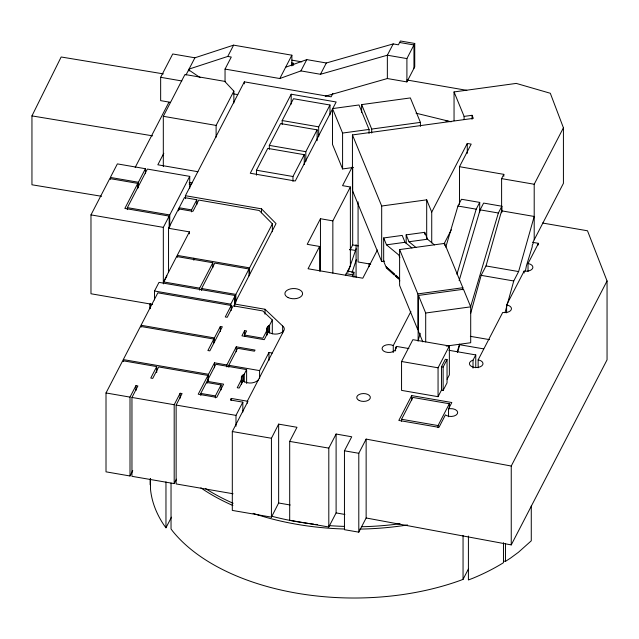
<?xml version="1.0" encoding="UTF-8"?>
<svg xmlns="http://www.w3.org/2000/svg" width="639" height="639" viewBox="0 0 639 639"><rect width="100%" height="100%" fill="white"/><g stroke="black" fill="none" stroke-linecap="round" stroke-linejoin="round"><path stroke-width="0.96" d="M137.808 188.329L137.808 183.401L109.78 178.561L90.978 214.888L90.978 293.764L152.569 304.396M138.391 187.203L138.391 182.267L145.404 168.72L117.376 163.888L110.363 177.434L110.363 179.407M196.812 204.656L196.812 199.727L184.423 197.595L179.168 207.755L179.168 209.728M207.052 383.272L207.052 381.299L215.854 364.286L246.622 369.598L244.266 374.142C239.833 375.748 242.013 380.748 241.646 384.135M141.051 327.24L141.051 325.267L157.849 292.822L231.214 305.482L225.271 316.96L227.22 317.295L233.163 305.817L262.773 310.929L272.31 319.971L269.594 325.219C265.161 326.833 267.342 331.825 266.974 335.211M470.639 313.437L481.151 275.353L486.023 265.944L501.607 210.838L534.204 216.461L518.612 271.567L513.748 280.976L505.074 312.391M457.556 352.408L459.729 344.74L483.691 348.878M537.95 245.232L538.485 243.339L532.622 242.333M417.994 340.962L420.262 333.302M445.766 247.181L457.947 206.03L461.454 199.256L479.705 202.403L479.705 212.124M456.933 274.251L476.199 209.177L479.705 202.403M459.137 280.665L480.113 209.856L483.619 203.082L501.871 206.229L501.871 212.06M457.276 351.762L459.537 344.109M470.592 306.784L498.364 213.003L501.871 206.229M348.039 272.222L356.099 248.723M351.953 272.893L356.322 259.626M101.609 196.293L31.95 184.783L31.95 115.899L61.152 56.991L163.344 73.876M230.783 306.153L230.783 304.18L235.248 295.522L158.999 282.366L154.518 291.017L154.518 299.891M242.836 412.011L242.836 402.147L230.431 400.006L231.246 398.432L247.956 401.308L232.308 431.533L232.308 510.409L271.431 517.135L271.431 438.258L278.644 424.12L296.983 427.283L289.691 441.397L289.691 520.274L328.805 526.999L336.106 512.909L336.106 434.033L351.722 436.78L344.453 450.814L344.453 529.691L358.798 532.159L366.139 517.981L366.139 439.105L511.248 466.031L607.05 280.968L587.497 230.783L542.559 223.027M271.431 517.135L278.644 502.997L278.644 424.12M170.461 102.328L160.653 100.635L160.653 77.303L172.73 53.972L194.887 57.798L233.61 45.145L291.879 55.202L291.879 65.897M135.172 167.442L168.88 102.336M163.312 166.587L163.312 116.306L184.951 74.499L224.712 81.361L233.858 91.137L233.858 102.967M185.957 75.051L194.887 57.798M137.808 183.401L124.853 208.434L169.175 216.086L169.175 227.915M127.385 209.616L127.385 207.643L147.361 169.063L189.727 176.372L189.727 188.201M163.808 153.28L157.841 164.798L197.93 171.715M189.048 71.033L189.048 69.084L227.764 56.44L233.61 45.145M225.048 81.72L225.048 69.084L231.286 57.047L227.764 56.44M163.328 283.572L163.328 227.372L169.175 216.086M169.758 226.789L169.758 214.952L189.727 176.372M216.11 137.249L216.11 125.42L233.858 91.137M168.544 272.637L168.544 228.275L178.577 208.881L192.922 211.357L198.761 200.071L259.226 210.503L272.374 223.834L272.374 231.725M185.398 198.665L185.398 195.71L244.346 81.848L331.13 96.824L332.895 93.406M191.548 211.86L191.548 209.888L196.812 199.727M132.752 470.679L130.005 475.983L106.01 471.838L106.01 392.961L122.704 360.716L156.723 366.586L156.723 372.505M123.287 361.562L123.287 359.589L140.468 326.393L213.825 339.053L213.825 342.999M163.496 283.884L163.496 281.911L176.644 256.511L212.819 262.757L212.819 267.685M177.227 257.357L177.227 255.384L189.4 231.869L168.544 228.275M163.911 281.791L166.979 275.864M225.048 69.084L279.802 78.533L291.879 55.202M292.686 65.002L293.573 63.285L291.608 62.941M130.005 475.983L130.005 397.107L135.947 385.629L137.904 385.964L131.961 397.442L131.961 476.319L174.191 483.603L176.476 479.186M279.802 78.533L300.921 70.905L306.768 59.611L326.321 62.989L393.193 43.923L398.409 44.818L400.397 40.984L414.735 43.46L414.735 66.783L406.907 81.912L387.354 78.541L325.251 96.241M291.192 94.221L250.28 173.249L295.258 181.013L336.162 101.984L291.192 94.221L291.192 104.085M256.463 175.15L256.463 170.222L267.765 148.392L304.268 154.686L304.268 164.55M269.323 149.326L269.323 145.38L280.625 123.551L317.12 129.853L317.12 140.7M282.182 124.485L282.182 120.539L293.477 98.718L329.98 105.012L329.98 114.876M156.723 366.586L150.78 378.064L152.737 378.408L158.68 366.93L207.955 375.428L207.955 381.347M201.628 290.465L201.628 288.493L214.776 263.092L248.994 268.995L248.994 275.896M300.921 70.905L320.474 74.276L326.321 62.989M174.191 483.603L174.191 404.727L180.134 393.249L182.083 393.584L176.14 405.062L176.14 483.939L233.035 493.755M292.966 181.444L292.966 176.516L304.268 154.686M305.825 161.539L305.825 151.683L317.12 129.853M318.685 136.698L318.685 126.841L329.98 105.012M235.847 302.287L235.847 294.395L248.994 268.995M249.585 274.77L249.585 267.869L272.374 223.834M213.825 339.053L207.891 350.531L209.84 350.875L222.308 326.785L220.359 326.449L214.416 337.927L214.416 341.873M234.433 305.961L234.433 303.988L276.048 223.594L261.511 208.841L185.398 195.71M207.955 375.428L198.234 394.207L216.749 397.402L223.602 384.159L207.052 381.299M200.774 395.389L200.774 393.416L206.469 382.426L221.062 384.95L221.062 389.878M226.869 366.93L226.869 364.957L236.262 346.817L255.033 350.06L254.45 351.186L237.628 348.287L228.826 365.3L228.826 367.265M266.974 330.283L262.869 338.207L244.489 335.044L246.59 330.978L244.633 330.643L241.949 335.834L264.242 339.676L268.244 331.945C272.717 335.028 279.618 334.884 283.588 331.106L247.301 401.196L247.301 403.169M393.193 43.923L387.354 55.21L387.354 78.541M215.375 397.905L215.375 395.932L221.062 384.95M352.249 166.931L342.56 185.645L350.38 186.995L332.847 220.87L320.458 218.73L307.215 244.322L319.596 246.454L319.596 271.104M406.907 81.912L406.907 58.588L414.735 43.46M241.646 379.207L237.229 387.737L239.186 388.073L242.916 380.86C247.389 383.951 254.29 383.807 258.26 380.029M150.389 478.587L150.508 489.242A203.961 117.76 0 0 0 164.087 525.242L165.964 527.79L171.46 517.175M319.596 246.454L308.054 268.763L362.808 278.213L377.417 249.977M235.983 426.237L235.983 415.39L242.836 402.147M259.594 378.496L259.594 370.604L268.979 352.464L272.238 353.032M350.044 250.065L352.688 244.953L352.688 167.067M345.435 275.425L350.38 265.872L350.38 186.995M352.592 276.783L352.592 274.794L353.918 272.23L347.4 271.112M431.732 242.852L431.732 212.1L467.277 143.448L471.191 144.118L459.497 166.699L459.497 204.392M328.805 526.999L328.805 448.123L336.106 434.033M444.041 243.882L451.326 229.8M393.257 352.472L393.257 345.571L410.901 311.489M395.565 350.931L395.565 347.975L396.38 346.394L408.904 348.559M441.677 389.694L438.058 396.683L401.556 390.381L401.556 361.498L412.858 339.676L449.361 345.971L449.361 374.853L447.1 379.223M358.798 532.159L358.798 453.283L366.139 439.105M501.607 212.787L501.607 178.624L503.82 174.351L459.497 166.699M448.53 408.872L451.821 402.522L411.676 395.597L398.824 420.438L438.961 427.363L445.423 414.879L446.581 415.59A6.805 3.93 0 0 0 457.396 413.689A6.805 3.93 0 0 0 450.215 408.648L448.53 408.872L448.53 416.764M401.556 421.237L401.556 419.272L412.858 397.442L449.361 403.744L449.361 408.672M438.058 396.683L438.058 367.8L449.361 345.971M534.204 239.793L534.204 184.248L563.422 127.8L550.315 93.27L516.264 83.405L454.049 91.936L454.049 120.699M441.469 366.77L445.359 359.246L447.044 359.533L447.044 382.865L443.146 390.389L441.469 390.102L441.469 366.77L443.146 367.058L447.044 359.533M438.058 427.539L438.058 425.566L449.361 403.744M473.02 368.088L473.02 360.204L475.759 354.917L448.913 350.284M478.148 367.792L478.148 359.901L502.725 312.423L503.556 312.567A6.805 3.93 0 0 0 511.168 309.827A6.805 3.93 0 0 0 507.454 305.107L506.591 304.955L506.591 312.846M506.591 304.955L524.156 271.024L524.986 271.168A6.805 3.93 0 0 0 532.599 268.428A6.805 3.93 0 0 0 528.884 263.715L528.022 263.564L528.022 271.431M528.022 263.564L538.485 243.339M171.036 483.044L171.036 528.956L172.626 531.105A200.095 115.523 0 0 0 460.415 580.38L463.051 579.357L468.547 568.742M366.139 517.981L511.248 544.907L607.05 359.853L607.05 280.968M199.656 290.122L199.656 288.157L212.819 262.757M208.514 380.213L208.514 374.294L214.48 362.824L226.869 364.957M503.532 561.034L505.465 561.369L510.577 558.063L518.485 552.24L531.273 540.818L531.273 505.88M285.649 67.247L306.768 59.611M234.433 303.988L265.001 309.26L282.662 326.002A8.842 5.104 0 0 1 283.516 331.09M473.02 360.204L472.245 360.444A6.805 3.93 0 0 0 471.462 366.443A6.805 3.93 0 0 0 481.83 365.843A6.805 3.93 0 0 0 479.018 360.053L478.148 359.901M320.474 74.276L387.354 55.21L406.907 58.588M353.367 167.458L342.584 168.944L332.52 144.486L332.52 108.598L358.998 104.972L369.054 129.429L369.054 133.415M361.642 112.584L361.642 104.604L410.358 97.927L420.422 122.384L420.422 126.37M332.52 108.598L342.584 133.056L369.054 129.429M361.642 104.604L371.706 129.062L420.422 122.384M454.049 91.936L464.106 116.394L472.045 115.308L473.307 118.359L352.44 134.933L352.44 190.478L381.683 261.559L384.614 261.159M352.44 134.933L381.683 206.014L426.692 199.839L431.732 212.1M399.822 280.888L397.817 276.903L397.817 278.348L396.875 276.056L396.875 277.502L395.932 275.209L395.932 276.655L394.039 273.508L394.039 274.954L393.097 272.661L393.097 274.107L392.154 271.815L392.154 273.26L391.212 270.968L391.212 272.406L390.269 270.113L390.269 271.559L389.327 269.267L389.327 270.712L388.384 268.42L388.384 269.866L387.442 267.573L387.442 269.011L386.499 266.719L386.499 268.164L383.672 261.287L383.672 237.956L402.203 235.416L405.03 242.293L411.931 248.004M406.172 243.619L406.172 234.872L424.703 232.332L427.539 239.21L434.432 244.913M383.672 237.956L386.499 244.833L405.03 242.293M406.172 234.872L409 241.75L427.539 239.21M399.607 249.577L417.834 293.908L417.834 329.788L399.607 285.457L399.607 249.577L444.608 243.403L462.844 287.734L462.844 289.731M417.834 293.908L462.844 287.734M422.802 341.865L418.465 331.322L418.465 295.434L463.475 289.259L470.703 306.84L470.703 342.728L446.246 346.082M418.465 295.434L425.694 313.014L470.703 306.84M31.95 115.899L152.625 135.843M232.308 431.533L271.431 438.258M289.691 441.397L328.805 448.123M344.453 450.814L358.798 453.283M399.615 42.486L413.96 44.962L413.96 68.293M291.951 60.162L301.776 61.863M406.883 79.995L466.805 90.339M445.343 120.819L450.231 121.666M160.653 77.303L181.843 80.961M233.85 93.933L237.756 94.612M282.182 120.539L318.685 126.841M163.312 116.306L216.11 125.42M501.607 178.624L534.204 184.248M269.323 145.38L305.825 151.683M256.463 170.222L292.966 176.516M457.947 206.03L476.199 209.177M480.113 209.856L498.364 213.003M189.152 182.506L192.083 183.01M189.152 184.168L191.109 184.503M110.363 177.434L138.391 182.267M179.168 207.755L191.548 209.888M486.023 265.944L518.612 271.567M352.688 244.953L358.271 245.919M127.385 207.643L169.758 214.952M349.461 249.418L355.22 250.416M481.151 275.353L513.748 280.976M90.978 214.888L163.328 227.372M370.692 264.163L358.072 261.982L358.072 201.844M346.074 273.668L352.592 274.794M177.227 255.384L249.585 267.869M163.496 281.911L199.656 288.157M201.628 288.493L235.847 294.395M470.344 336.33L489.514 339.636M154.518 291.017L230.783 304.18M401.556 361.498L438.058 367.8M141.051 325.267L214.416 337.927M228.826 365.3L259.594 370.604M123.287 359.589L208.514 374.294M401.556 419.272L438.058 425.566M200.774 393.416L215.375 395.932M106.01 392.961L130.005 397.107M131.961 397.442L174.191 404.727M176.14 405.062L235.983 415.39M278.644 502.997L290.226 505.002M336.106 512.909L344.892 514.451M416.061 113.207L451.198 121.793M393.257 345.571L393.185 345.523A6.805 3.93 0 0 0 382.673 346.937A6.805 3.93 0 0 0 387.769 352.432A6.805 3.93 0 0 0 395.637 348.167L395.565 347.975M188.657 69.843L200.111 77.583M409 241.75L415.901 247.453M386.499 244.833L398.76 254.977L399.822 257.557M563.422 127.8L563.422 183.345L533.23 241.678L533.23 243.339L532.255 245.224L532.255 246.782L526.408 265.848L525.434 270.84M524.156 271.024L524.156 273.013M511.248 466.031L511.248 544.907M505.465 543.398L505.465 561.369M503.82 174.351L503.82 176.332M503.468 542.703L503.468 562.663L502.046 563.582A203.961 117.76 0 0 1 473.116 578.151L468.411 579.972L468.411 536.049M475.759 354.917L475.759 367.729M472.045 115.308L472.045 119.269M467.277 143.448L467.277 153.368M464.106 116.394L464.106 119.373M463.051 535.434L463.051 579.357M444.608 243.403L444.608 245.4M443.146 367.058L443.146 390.389M426.692 199.839L426.692 238.523M425.694 313.014L425.694 341.921M424.703 232.332L424.703 234.273M418.138 329.053L418.138 340.891M411.676 395.597L411.676 400.525M396.38 346.394L396.38 348.367M381.683 206.014L381.683 261.559M371.706 129.062L371.706 133.048M369.11 263.675L369.11 266.655M356.075 244.593L356.075 277.278M353.918 272.23L353.918 277.182M342.584 133.056L342.584 168.944M332.847 220.87L332.847 273.125M320.458 218.73L320.458 270.984M293.573 63.285L293.573 65.274M282.662 326.002L282.638 332.911M272.31 319.971L272.31 333.774M269.594 325.219L269.594 333.111M268.979 352.464L268.979 360.356M268.612 325.754L268.612 332.655M267.398 326.888L267.398 333.79M266.727 328.166L266.727 330.131M265.001 309.26L265.001 314.188M261.511 208.841L261.511 212.787M246.622 369.598L246.622 383.4M244.633 330.643L244.633 336.553M244.346 81.848L244.346 83.837M244.266 374.142L244.266 382.034M243.283 374.678L243.283 381.579M242.069 375.812L242.069 382.713M241.398 377.082L241.326 383.344M236.262 346.817L236.262 351.754M235.248 295.522L235.248 303.413M234.681 296.648L234.681 306.512M231.214 305.482L231.214 310.41M231.246 398.432L231.246 400.397M220.359 326.449L220.359 331.377M214.48 362.824L214.48 367.752M193.833 258.244L193.833 260.217M189.4 231.869L189.4 233.842M180.134 393.249L180.134 398.177M178.577 208.881L178.577 210.854M165.964 481.87L165.964 527.79M150.221 303.733L150.221 308.685M150.101 304.052L150.101 308.014M145.404 168.72L145.404 173.656M135.947 385.629L135.947 390.557M400.022 523.732A199.911 115.419 0 0 1 361.778 526.728M233.115 503.26A199.911 115.419 0 0 1 205.446 488.539M407.506 524.954A200.095 115.523 0 0 1 359.805 529.092M344.333 529.004A200.095 115.523 0 0 1 253.14 513.341M232.892 505.513A200.095 115.523 0 0 1 200.87 487.876M344.421 526.392A199.416 115.132 0 0 1 329.061 525.617M317.639 524.579A199.416 115.132 0 0 1 315.746 524.371M313.853 524.156A199.416 115.132 0 0 1 310.083 523.684M309.148 523.557A199.416 115.132 0 0 1 271.639 516.208M150.365 478.97L150.317 484.921L150.317 478.93M288.141 297.598A8.842 5.104 0 0 0 302.479 294.475A8.842 5.104 0 0 0 290.625 288.868A8.842 5.104 0 0 0 288.141 297.598M359.23 400.525A6.805 3.93 0 0 0 370.261 398.121A6.805 3.93 0 0 0 361.139 393.808A6.805 3.93 0 0 0 359.23 400.525"/></g></svg>
